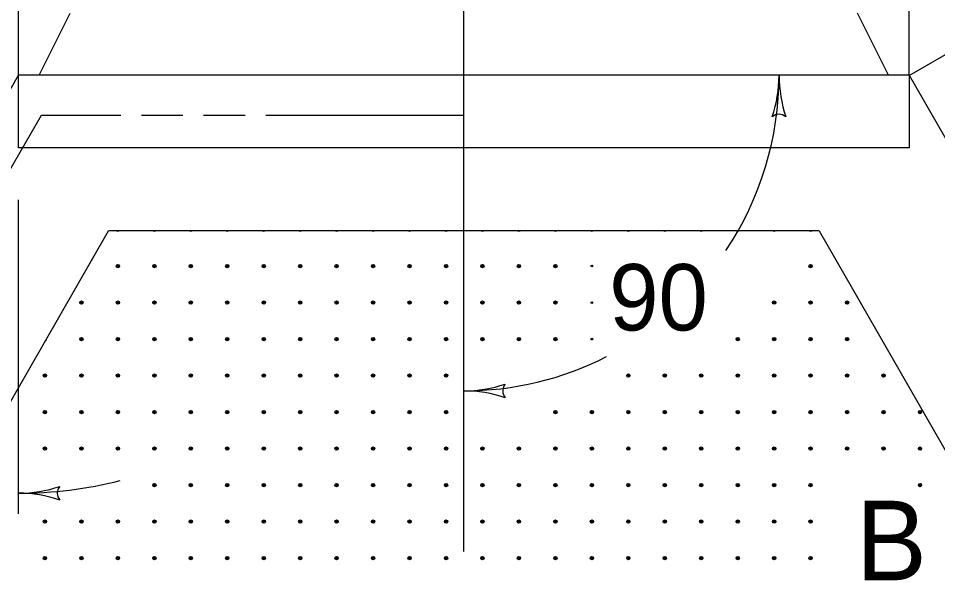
# Model space of a CAD drawing. Extents: x 1000 to 1036.3, y 1000 to 1022.
# Drawn here: x 1010.038 to 1012.811, y 1017.81 to 1019.523 of the extents above; entities that cross this region are included whole.
import ezdxf

# ---------------------------------------------------------------- set-up
doc = ezdxf.new("R2010")
doc.units = 0
doc.layers.add('Level 1', color=7, linetype='Continuous')

msp = doc.modelspace()

# ---------------------------------------------------------------- linework, layer by layer
at = {"layer": 'Level 1'}
for p, q in [((1011.3819, 1019.2312), (1011.3819, 1019.7621)), ((1010.0382, 1019.3512), (1010.0382, 1019.6636)), ((1012.7256, 1019.3512), (1012.7256, 1019.6636)), ((1010.1006, 1019.3512), (1010.1943, 1019.5387)), ((1012.6631, 1019.3512), (1012.5693, 1019.5387)), ((1012.7255, 1019.3511), (1012.9966, 1019.5068)), ((1008.3157, 1016.3512), (1010.0382, 1019.3512)), ((1012.7256, 1019.3512), (1010.0382, 1019.3512)), ((1010.0382, 1019.1324), (1010.0382, 1019.3512)), ((1011.3819, 1017.916), (1011.3819, 1019.3512)), ((1012.7256, 1019.3512), (1014.4481, 1016.3512)), ((1012.7256, 1019.3512), (1012.7256, 1019.1324)), ((1009.8247, 1018.7413), (1010.1076, 1019.2312)), ((1010.1076, 1019.2312), (1010.3468, 1019.2312)), ((1010.4093, 1019.2312), (1010.5343, 1019.2312)), ((1010.5968, 1019.2312), (1010.7218, 1019.2312)), ((1010.7843, 1019.2312), (1011.3819, 1019.2312)), ((1012.7256, 1019.1324), (1010.0382, 1019.1324)), ((1010.0382, 1018.0292), (1010.0382, 1018.9762)), ((1009.0715, 1016.7262), (1010.3096, 1018.8824)), ((1012.4541, 1018.8824), (1010.3096, 1018.8824)), ((1012.4541, 1018.8824), (1013.6922, 1016.7262))]:
    msp.add_line(p, q, dxfattribs=at)
for centre, radius in [((1010.3382, 1018.7763), 0.005), ((1010.3382, 1018.7763), 0.0025), ((1010.4482, 1018.7763), 0.005), ((1010.4482, 1018.7763), 0.0025), ((1010.5582, 1018.7763), 0.005), ((1010.5582, 1018.7763), 0.0025), ((1010.6682, 1018.7763), 0.005), ((1010.6682, 1018.7763), 0.0025), ((1010.7782, 1018.7763), 0.005), ((1010.7782, 1018.7763), 0.0025), ((1010.8882, 1018.7763), 0.005), ((1010.8882, 1018.7763), 0.0025), ((1010.9982, 1018.7763), 0.005), ((1010.9982, 1018.7763), 0.0025), ((1011.1082, 1018.7763), 0.005), ((1011.1082, 1018.7763), 0.0025), ((1011.2182, 1018.7763), 0.005), ((1011.2182, 1018.7763), 0.0025), ((1011.3282, 1018.7763), 0.005), ((1011.3282, 1018.7763), 0.0025), ((1011.4382, 1018.7763), 0.005), ((1011.4382, 1018.7763), 0.0025), ((1011.5482, 1018.7763), 0.005), ((1011.5482, 1018.7763), 0.0025), ((1011.6582, 1018.7763), 0.005), ((1011.6582, 1018.7763), 0.0025), ((1011.7682, 1018.7763), 0.0025), ((1012.4282, 1018.7763), 0.005), ((1012.4282, 1018.7763), 0.0025), ((1010.2282, 1018.6662), 0.005), ((1010.2282, 1018.6662), 0.0025), ((1010.3382, 1018.6662), 0.005), ((1010.3382, 1018.6662), 0.0025), ((1010.4482, 1018.6662), 0.005), ((1010.4482, 1018.6662), 0.0025), ((1010.5582, 1018.6662), 0.005), ((1010.5582, 1018.6662), 0.0025), ((1010.6682, 1018.6662), 0.005), ((1010.6682, 1018.6662), 0.0025), ((1010.7782, 1018.6662), 0.005), ((1010.7782, 1018.6662), 0.0025), ((1010.8882, 1018.6662), 0.005), ((1010.8882, 1018.6662), 0.0025), ((1010.9982, 1018.6662), 0.005), ((1010.9982, 1018.6662), 0.0025), ((1011.1082, 1018.6662), 0.005), ((1011.1082, 1018.6662), 0.0025), ((1011.2182, 1018.6662), 0.005), ((1011.2182, 1018.6662), 0.0025), ((1011.3282, 1018.6662), 0.005), ((1011.3282, 1018.6662), 0.0025), ((1011.4382, 1018.6662), 0.005), ((1011.4382, 1018.6662), 0.0025), ((1011.5482, 1018.6662), 0.005), ((1011.5482, 1018.6662), 0.0025), ((1011.6582, 1018.6662), 0.005), ((1011.6582, 1018.6662), 0.0025), ((1011.7682, 1018.6662), 0.0025), ((1012.3182, 1018.6662), 0.005), ((1012.3182, 1018.6662), 0.0025), ((1012.4282, 1018.6662), 0.005), ((1012.4282, 1018.6662), 0.0025), ((1012.5382, 1018.6662), 0.005), ((1012.5382, 1018.6662), 0.0025), ((1010.2282, 1018.5562), 0.005), ((1010.3382, 1018.5562), 0.005), ((1010.4482, 1018.5562), 0.005), ((1010.5582, 1018.5562), 0.005), ((1010.6682, 1018.5562), 0.005), ((1010.7782, 1018.5562), 0.005), ((1010.8882, 1018.5562), 0.005), ((1010.9982, 1018.5562), 0.005), ((1011.1082, 1018.5562), 0.005), ((1011.2182, 1018.5562), 0.005), ((1011.3282, 1018.5562), 0.005), ((1011.4382, 1018.5562), 0.005), ((1011.5482, 1018.5562), 0.005), ((1011.6582, 1018.5562), 0.005), ((1012.2082, 1018.5562), 0.005), ((1012.3182, 1018.5562), 0.005), ((1012.4282, 1018.5562), 0.005), ((1012.5382, 1018.5562), 0.005), ((1010.2282, 1018.5562), 0.0025), ((1010.3382, 1018.5562), 0.0025), ((1010.4482, 1018.5562), 0.0025), ((1010.5582, 1018.5562), 0.0025), ((1010.6682, 1018.5562), 0.0025), ((1010.7782, 1018.5562), 0.0025), ((1010.8882, 1018.5562), 0.0025), ((1010.9982, 1018.5562), 0.0025), ((1011.1082, 1018.5562), 0.0025), ((1011.2182, 1018.5562), 0.0025), ((1011.3282, 1018.5562), 0.0025), ((1011.4382, 1018.5562), 0.0025), ((1011.5482, 1018.5562), 0.0025), ((1011.6582, 1018.5562), 0.0025), ((1011.7682, 1018.5562), 0.0025), ((1012.2082, 1018.5562), 0.0025), ((1012.3182, 1018.5562), 0.0025), ((1012.4282, 1018.5562), 0.0025), ((1012.5382, 1018.5562), 0.0025), ((1010.1182, 1018.4462), 0.005), ((1010.2282, 1018.4462), 0.005), ((1010.3382, 1018.4462), 0.005), ((1010.4482, 1018.4462), 0.005), ((1010.5582, 1018.4462), 0.005), ((1010.6682, 1018.4462), 0.005), ((1010.7782, 1018.4462), 0.005), ((1010.8882, 1018.4462), 0.005), ((1010.9982, 1018.4462), 0.005), ((1011.1082, 1018.4462), 0.005), ((1011.2182, 1018.4462), 0.005), ((1011.3282, 1018.4462), 0.005), ((1011.8782, 1018.4462), 0.005), ((1011.9882, 1018.4462), 0.005), ((1012.0982, 1018.4462), 0.005), ((1012.2082, 1018.4462), 0.005), ((1012.3182, 1018.4462), 0.005), ((1012.4282, 1018.4462), 0.005), ((1012.5382, 1018.4462), 0.005), ((1012.6482, 1018.4462), 0.005), ((1010.1182, 1018.4462), 0.0025), ((1010.2282, 1018.4462), 0.0025), ((1010.3382, 1018.4462), 0.0025), ((1010.4482, 1018.4462), 0.0025), ((1010.5582, 1018.4462), 0.0025), ((1010.6682, 1018.4462), 0.0025), ((1010.7782, 1018.4462), 0.0025), ((1010.8882, 1018.4462), 0.0025), ((1010.9982, 1018.4462), 0.0025), ((1011.1082, 1018.4462), 0.0025), ((1011.2182, 1018.4462), 0.0025), ((1011.3282, 1018.4462), 0.0025), ((1011.8782, 1018.4462), 0.0025), ((1011.9882, 1018.4462), 0.0025), ((1012.0982, 1018.4462), 0.0025), ((1012.2082, 1018.4462), 0.0025), ((1012.3182, 1018.4462), 0.0025), ((1012.4282, 1018.4462), 0.0025), ((1012.5382, 1018.4462), 0.0025), ((1012.6482, 1018.4462), 0.0025), ((1010.1182, 1018.3362), 0.005), ((1010.2282, 1018.3362), 0.005), ((1010.3382, 1018.3362), 0.005), ((1010.4482, 1018.3362), 0.005), ((1010.5582, 1018.3362), 0.005), ((1010.6682, 1018.3362), 0.005), ((1010.7782, 1018.3362), 0.005), ((1010.8882, 1018.3362), 0.005), ((1010.9982, 1018.3362), 0.005), ((1011.1082, 1018.3362), 0.005), ((1011.2182, 1018.3362), 0.005), ((1011.3282, 1018.3362), 0.005), ((1011.6582, 1018.3362), 0.005), ((1011.7682, 1018.3362), 0.005), ((1011.8782, 1018.3362), 0.005), ((1011.9882, 1018.3362), 0.005), ((1012.0982, 1018.3362), 0.005), ((1012.2082, 1018.3362), 0.005), ((1012.3182, 1018.3362), 0.005), ((1012.4282, 1018.3362), 0.005), ((1012.5382, 1018.3362), 0.005), ((1012.6482, 1018.3362), 0.005), ((1012.7582, 1018.3362), 0.005), ((1010.1182, 1018.3362), 0.0025), ((1010.2282, 1018.3362), 0.0025), ((1010.3382, 1018.3362), 0.0025), ((1010.4482, 1018.3362), 0.0025), ((1010.5582, 1018.3362), 0.0025), ((1010.6682, 1018.3362), 0.0025), ((1010.7782, 1018.3362), 0.0025), ((1010.8882, 1018.3362), 0.0025), ((1010.9982, 1018.3362), 0.0025), ((1011.1082, 1018.3362), 0.0025), ((1011.2182, 1018.3362), 0.0025), ((1011.3282, 1018.3362), 0.0025), ((1011.6582, 1018.3362), 0.0025), ((1011.7682, 1018.3362), 0.0025), ((1011.8782, 1018.3362), 0.0025), ((1011.9882, 1018.3362), 0.0025), ((1012.0982, 1018.3362), 0.0025), ((1012.2082, 1018.3362), 0.0025), ((1012.3182, 1018.3362), 0.0025), ((1012.4282, 1018.3362), 0.0025), ((1012.5382, 1018.3362), 0.0025), ((1012.6482, 1018.3362), 0.0025), ((1012.7582, 1018.3362), 0.0025), ((1010.1182, 1018.2262), 0.005), ((1010.1182, 1018.2262), 0.0025), ((1010.2282, 1018.2262), 0.005), ((1010.2282, 1018.2262), 0.0025), ((1010.3382, 1018.2262), 0.005), ((1010.3382, 1018.2262), 0.0025), ((1010.4482, 1018.2262), 0.005), ((1010.4482, 1018.2262), 0.0025), ((1010.5582, 1018.2262), 0.005), ((1010.5582, 1018.2262), 0.0025), ((1010.6682, 1018.2262), 0.005), ((1010.6682, 1018.2262), 0.0025), ((1010.7782, 1018.2262), 0.005), ((1010.7782, 1018.2262), 0.0025), ((1010.8882, 1018.2262), 0.005), ((1010.8882, 1018.2262), 0.0025), ((1010.9982, 1018.2262), 0.005), ((1010.9982, 1018.2262), 0.0025), ((1011.1082, 1018.2262), 0.005), ((1011.1082, 1018.2262), 0.0025), ((1011.2182, 1018.2262), 0.005), ((1011.2182, 1018.2262), 0.0025), ((1011.3282, 1018.2262), 0.005), ((1011.3282, 1018.2262), 0.0025), ((1011.4382, 1018.2262), 0.005), ((1011.4382, 1018.2262), 0.0025), ((1011.5482, 1018.2262), 0.005), ((1011.5482, 1018.2262), 0.0025), ((1011.6582, 1018.2262), 0.005), ((1011.6582, 1018.2262), 0.0025), ((1011.7682, 1018.2262), 0.005), ((1011.7682, 1018.2262), 0.0025), ((1011.8782, 1018.2262), 0.005), ((1011.8782, 1018.2262), 0.0025), ((1011.9882, 1018.2262), 0.005), ((1011.9882, 1018.2262), 0.0025), ((1012.0982, 1018.2262), 0.005), ((1012.0982, 1018.2262), 0.0025), ((1012.2082, 1018.2262), 0.005), ((1012.2082, 1018.2262), 0.0025), ((1012.3182, 1018.2262), 0.005), ((1012.3182, 1018.2262), 0.0025), ((1012.4282, 1018.2262), 0.005), ((1012.4282, 1018.2262), 0.0025), ((1012.5382, 1018.2262), 0.005), ((1012.5382, 1018.2262), 0.0025), ((1012.6482, 1018.2262), 0.005), ((1012.6482, 1018.2262), 0.0025), ((1012.7582, 1018.2262), 0.005), ((1012.7582, 1018.2262), 0.0025), ((1010.4482, 1018.1162), 0.005), ((1010.4482, 1018.1162), 0.0025), ((1010.5582, 1018.1162), 0.005), ((1010.5582, 1018.1162), 0.0025), ((1010.6682, 1018.1162), 0.005), ((1010.6682, 1018.1162), 0.0025), ((1010.7782, 1018.1162), 0.005), ((1010.7782, 1018.1162), 0.0025), ((1010.8882, 1018.1162), 0.005), ((1010.8882, 1018.1162), 0.0025), ((1010.9982, 1018.1162), 0.005), ((1010.9982, 1018.1162), 0.0025), ((1011.1082, 1018.1162), 0.005), ((1011.1082, 1018.1162), 0.0025), ((1011.2182, 1018.1162), 0.005), ((1011.2182, 1018.1162), 0.0025), ((1011.3282, 1018.1162), 0.005), ((1011.3282, 1018.1162), 0.0025), ((1011.4382, 1018.1162), 0.005), ((1011.4382, 1018.1162), 0.0025), ((1011.5482, 1018.1162), 0.005), ((1011.5482, 1018.1162), 0.0025), ((1011.6582, 1018.1162), 0.005), ((1011.6582, 1018.1162), 0.0025), ((1011.7682, 1018.1162), 0.005), ((1011.7682, 1018.1162), 0.0025), ((1011.8782, 1018.1162), 0.005), ((1011.8782, 1018.1162), 0.0025), ((1011.9882, 1018.1162), 0.005), ((1011.9882, 1018.1162), 0.0025), ((1012.0982, 1018.1162), 0.005), ((1012.0982, 1018.1162), 0.0025), ((1012.2082, 1018.1162), 0.005), ((1012.2082, 1018.1162), 0.0025), ((1012.3182, 1018.1162), 0.005), ((1012.3182, 1018.1162), 0.0025), ((1012.4282, 1018.1162), 0.005), ((1012.4282, 1018.1162), 0.0025), ((1012.7582, 1018.1162), 0.005), ((1012.7582, 1018.1162), 0.0025), ((1010.1182, 1018.0063), 0.005), ((1010.1182, 1018.0063), 0.0025), ((1010.2282, 1018.0063), 0.005), ((1010.2282, 1018.0063), 0.0025), ((1010.3382, 1018.0063), 0.005), ((1010.3382, 1018.0063), 0.0025), ((1010.4482, 1018.0063), 0.005), ((1010.4482, 1018.0063), 0.0025), ((1010.5582, 1018.0063), 0.005), ((1010.5582, 1018.0063), 0.0025), ((1010.6682, 1018.0063), 0.005), ((1010.6682, 1018.0063), 0.0025), ((1010.7782, 1018.0063), 0.005), ((1010.7782, 1018.0063), 0.0025), ((1010.8882, 1018.0063), 0.005), ((1010.8882, 1018.0063), 0.0025), ((1010.9982, 1018.0063), 0.005), ((1010.9982, 1018.0063), 0.0025), ((1011.1082, 1018.0063), 0.005), ((1011.1082, 1018.0063), 0.0025), ((1011.2182, 1018.0063), 0.005), ((1011.2182, 1018.0063), 0.0025), ((1011.3282, 1018.0063), 0.005), ((1011.3282, 1018.0063), 0.0025), ((1011.4382, 1018.0063), 0.005), ((1011.4382, 1018.0063), 0.0025), ((1011.5482, 1018.0063), 0.005), ((1011.5482, 1018.0063), 0.0025), ((1011.6582, 1018.0063), 0.005), ((1011.6582, 1018.0063), 0.0025), ((1011.7682, 1018.0063), 0.005), ((1011.7682, 1018.0063), 0.0025), ((1011.8782, 1018.0063), 0.005), ((1011.8782, 1018.0063), 0.0025), ((1011.9882, 1018.0063), 0.005), ((1011.9882, 1018.0063), 0.0025), ((1012.0982, 1018.0063), 0.005), ((1012.0982, 1018.0063), 0.0025), ((1012.2082, 1018.0063), 0.005), ((1012.2082, 1018.0063), 0.0025), ((1012.3182, 1018.0063), 0.005), ((1012.3182, 1018.0063), 0.0025), ((1012.4282, 1018.0063), 0.005), ((1012.4282, 1018.0063), 0.0025), ((1010.1182, 1017.8963), 0.005), ((1010.1182, 1017.8963), 0.0025), ((1010.2282, 1017.8963), 0.005), ((1010.2282, 1017.8963), 0.0025), ((1010.3382, 1017.8963), 0.005), ((1010.3382, 1017.8963), 0.0025), ((1010.4482, 1017.8963), 0.005), ((1010.4482, 1017.8963), 0.0025), ((1010.5582, 1017.8963), 0.005), ((1010.5582, 1017.8963), 0.0025), ((1010.6682, 1017.8963), 0.005), ((1010.6682, 1017.8963), 0.0025), ((1010.7782, 1017.8963), 0.005), ((1010.7782, 1017.8963), 0.0025), ((1010.8882, 1017.8963), 0.005), ((1010.8882, 1017.8963), 0.0025), ((1010.9982, 1017.8963), 0.005), ((1010.9982, 1017.8963), 0.0025), ((1011.1082, 1017.8963), 0.005), ((1011.1082, 1017.8963), 0.0025), ((1011.2182, 1017.8963), 0.005), ((1011.2182, 1017.8963), 0.0025), ((1011.3282, 1017.8963), 0.005), ((1011.3282, 1017.8963), 0.0025), ((1011.4382, 1017.8963), 0.005), ((1011.4382, 1017.8963), 0.0025), ((1011.5482, 1017.8963), 0.005), ((1011.5482, 1017.8963), 0.0025), ((1011.6582, 1017.8963), 0.005), ((1011.6582, 1017.8963), 0.0025), ((1011.7682, 1017.8963), 0.005), ((1011.7682, 1017.8963), 0.0025), ((1011.8782, 1017.8963), 0.005), ((1011.8782, 1017.8963), 0.0025), ((1011.9882, 1017.8963), 0.005), ((1011.9882, 1017.8963), 0.0025), ((1012.0982, 1017.8963), 0.005), ((1012.0982, 1017.8963), 0.0025), ((1012.2082, 1017.8963), 0.005), ((1012.2082, 1017.8963), 0.0025), ((1012.3182, 1017.8963), 0.005), ((1012.3182, 1017.8963), 0.0025), ((1012.4282, 1017.8963), 0.005), ((1012.4282, 1017.8963), 0.0025)]:
    msp.add_circle(centre, radius, dxfattribs=at)
for centre, radius, start, end in [((1011.3819, 1019.3512), 0.951, 326.2533, 0), ((1011.942, 1019.3512), 0.3909, 341.3472, 359.9939), ((1012.7239, 1019.3512), 0.3909, 179.9878, 180), ((1012.7239, 1019.3512), 0.3909, 180, 198.6688), ((1012.3329, 1019.2025), 0.0313, 48.7746, 130.8913), ((1010.3382, 1018.8863), 0.005, 230.054, 309.946), ((1010.4482, 1018.8863), 0.005, 230.054, 309.946), ((1010.5582, 1018.8863), 0.005, 230.054, 309.946), ((1010.6682, 1018.8863), 0.005, 230.054, 309.946), ((1010.7782, 1018.8863), 0.005, 230.054, 309.946), ((1010.8882, 1018.8863), 0.005, 230.054, 309.946), ((1010.9982, 1018.8863), 0.005, 230.054, 309.946), ((1011.1082, 1018.8863), 0.005, 230.054, 309.946), ((1011.2182, 1018.8863), 0.005, 230.054, 309.946), ((1011.3282, 1018.8863), 0.005, 230.054, 309.946), ((1011.4382, 1018.8863), 0.005, 230.054, 309.946), ((1011.5482, 1018.8863), 0.005, 230.054, 309.946), ((1011.6582, 1018.8863), 0.005, 230.054, 309.946), ((1011.7682, 1018.8863), 0.005, 230.054, 309.946), ((1011.8782, 1018.8863), 0.005, 230.054, 309.946), ((1011.9882, 1018.8863), 0.005, 230.054, 309.946), ((1012.0982, 1018.8863), 0.005, 230.054, 309.946), ((1012.2082, 1018.8863), 0.005, 230.054, 309.946), ((1012.3182, 1018.8863), 0.005, 230.054, 309.946), ((1012.4282, 1018.8863), 0.005, 230.054, 309.946), ((1010.1182, 1018.5562), 0.005, 285.9625, 14.3095), ((1011.3819, 1019.3512), 0.951, 270, 296.9423), ((1011.3819, 1018.7911), 0.3909, 269.9878, 270), ((1011.3819, 1018.7911), 0.3909, 270, 288.6688), ((1011.3819, 1018.0092), 0.3909, 71.3472, 89.9939), ((1011.5306, 1018.4001), 0.0313, 138.7746, 220.8913), ((1010.0382, 1019.3512), 1.2595, 270, 284.0942), ((1010.0382, 1018.4826), 0.3909, 269.9878, 270), ((1010.0382, 1018.4826), 0.3909, 270, 288.6688), ((1010.0382, 1017.7008), 0.3909, 71.3472, 89.9939), ((1010.1868, 1018.0917), 0.0313, 138.7746, 220.8913)]:
    msp.add_arc(centre, radius, start, end, dxfattribs=at)

# ---------------------------------------------------------------- texts
for s, height, p in [('90', 0.2, (1011.8206, 1018.5823)), ('B', 0.24, (1012.5648, 1017.8293))]:
    msp.add_text(s, height=height, dxfattribs=at).set_placement(p)

doc.saveas('drawing.dxf')
